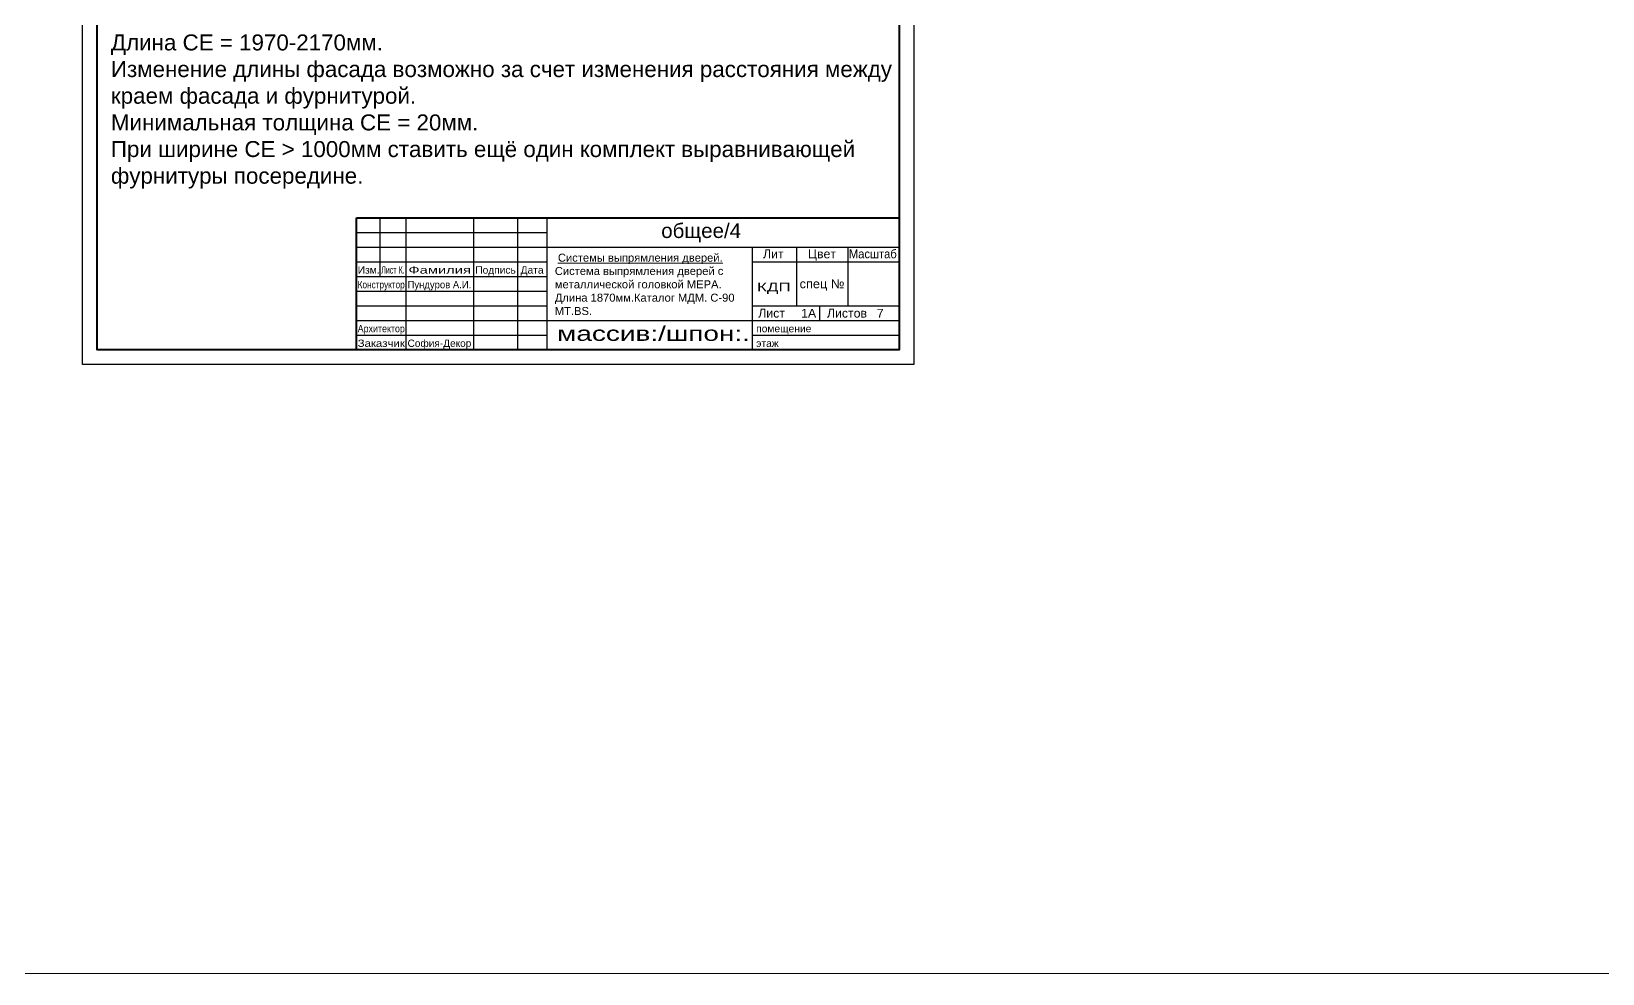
# Model space of a CAD drawing. Header units: millimetres. Extents: x 6988 to 52081, y -7456 to 23712.
# Drawn here: x 14356 to 20247, y -1698 to 1837 of the extents above; entities that cross this region are included whole.
import ezdxf
from ezdxf.enums import TextEntityAlignment as Align

# ---------------------------------------------------------------- set-up
doc = ezdxf.new("R2010")
doc.units = ezdxf.units.MM
doc.layers.add('Линии Размерные и Текст', color=1, linetype='Continuous', lineweight=5)
doc.layers.add('ШТАМП', color=7, linetype='Continuous', lineweight=30)
doc.styles.get("Standard").update_dxf_attribs({"font": 'arial.ttf'})

# ---------------------------------------------------------------- blocks, each defined once
blk = doc.blocks.new('колич листов')
at = {"layer": 'ШТАМП', "lineweight": -3}
blk.add_text('7', height=33, dxfattribs=at).set_placement((-70.6, 43.8), align=Align.TOP_CENTER)

msp = doc.modelspace()

# ---------------------------------------------------------------- linework, layer by layer
at = {"layer": 'Линии Размерные и Текст'}
msp.add_lwpolyline([(24632.167, 14253.981), (11735.399, 14253.981), (11735.399, -1697.73), (24632.167, -1697.73)], close=True, dxfattribs=at)
at = {"layer": 'ШТАМП', "lineweight": 40}
for p, q in [((15573.9, 642.715), (15573.9, 1137.715)), ((15573.9, 1137.715), (17608.9, 1137.715))]:
    msp.add_line(p, q, dxfattribs=at)
at = {"layer": 'ШТАМП', "lineweight": -3}
for p, q in [((15573.9, 1137.715), (16288.9, 1137.715)), ((15661.9, 1137.715), (15661.9, 917.715)), ((15760.9, 642.715), (15760.9, 1137.715)), ((16013.9, 642.715), (16013.9, 1137.715)), ((16178.9, 642.715), (16178.9, 1137.715)), ((16288.9, 642.715), (16288.9, 1137.715)), ((15573.9, 1082.715), (16288.9, 1082.715)), ((15573.9, 1027.715), (17608.9, 1027.715)), ((17058.9, 642.715), (17058.9, 1027.715)), ((17223.9, 1027.715), (17223.9, 807.715)), ((17416.4, 1027.715), (17416.4, 807.715)), ((15573.9, 972.715), (16288.9, 972.715)), ((17058.9, 972.715), (17608.9, 972.715)), ((15573.9, 917.715), (16288.9, 917.715)), ((15573.9, 862.715), (16288.9, 862.715)), ((15573.9, 807.715), (16288.9, 807.715)), ((17058.9, 807.715), (17608.9, 807.715)), ((17311.9, 752.715), (17311.9, 807.715)), ((15573.9, 752.715), (17608.9, 752.715)), ((15573.9, 697.715), (16288.9, 697.715)), ((17058.9, 697.715), (17608.9, 697.715))]:
    msp.add_line(p, q, dxfattribs=at)
at = {"layer": 'ШТАМП'}
msp.add_lwpolyline([(17663.9, 5096.995), (17663.9, 587.715), (14547.049, 587.715), (14547.049, 5096.995)], close=True, dxfattribs=at)
at = {"layer": 'ШТАМП', "lineweight": 40}
msp.add_lwpolyline([(17608.9, 4876.995), (17608.9, 642.715), (14602.049, 642.715), (14602.049, 4876.995)], close=True, dxfattribs=at)

# ---------------------------------------------------------------- block references
at = {"layer": 'Линии Размерные и Текст'}
msp.add_blockref('колич листов', (17608.9, 752.715), dxfattribs=at)

# ---------------------------------------------------------------- texts
at = {"layer": 'Линии Размерные и Текст', "attachment_point": 1}
for s, width, insert, char_height in [('Длина СЕ = 1970-2170мм.\\PИзменение длины фасада возможно за счет изменения расстояния между краем фасада и фурнитурой.\\PМинимальная толщина СЕ = 20мм.\\PПри ширине СЕ > 1000мм ставить ещё один комплект выравнивающей фурнитуры посередине.', 2955.26371, (14653.636, 1826.113), 60), ('{\\L Системы выпрямления дверей.\\P}Система выпрямления дверей с металлической головкой MEPA. Длина 1870мм.Каталог МДМ. C-90 MT.BS.', 712.9885, (16318.177, 1003.506), 30)]:
    msp.add_mtext_dynamic_manual_height_columns(s, width=width, gutter_width=20, heights=[0], dxfattribs=dict(at, insert=insert, char_height=char_height))
at = {"layer": 'ШТАМП', "lineweight": -3}
for s, height, p in [('общее/4', 55, (16717.172, 1062.314)), ('Лит', 33, (17098.998, 986.212)), ('Цвет', 33, (17267.14, 986.212)), ('Лист', 33, (17080.9, 763.715)), ('Листов', 33, (17338.677, 763.715)), ('помещение', 27.5, (17073.2, 708.715)), ('этаж', 27.5, (17073.2, 653.715))]:
    msp.add_text(s, height=height, dxfattribs=at).set_placement(p)
for s, height, width, p, p2 in [('Масштаб', 33, 0.909505, (17420.956, 986.212), (17600.342, 986.212)), ('Лист К.', 27.5, 0.695137, (15666.935, 928.715), (15755.358, 928.715)), ('Фамилия', 27.5, 1.434757, (15769.436, 928.715), (16003.479, 928.715)), ('Подпись', 27.5, 0.992369, (16020.111, 928.715), (16171.826, 928.715)), ('Конструктор', 27.5, 0.803855, (15578.935, 873.715), (15755.361, 873.715)), ('Пундуров А.И.', 27.5, 0.926404, (15765.935, 873.715), (16005.004, 873.715)), ('КДП', 33, 1.381306, (17076.619, 861.906), (17202.61, 861.906)), ('спец №', 33, 1.036833, (17236.062, 873.924), (17404.362, 873.924)), ('Архитектор', 27.5, 0.868072, (15578.935, 708.715), (15755.809, 708.715)), ('массив:/шпон:.', 55, 1.363744, (16326.985, 676.399), (17049.672, 676.399)), ('Заказчик', 27.5, 1.111755, (15578.935, 653.715), (15755.639, 653.715)), ('София-Декор', 27.5, 0.985048, (15765.935, 653.715), (16005.004, 653.715))]:
    msp.add_text(s, height=height, dxfattribs=dict(at, width=width)).set_placement(p, p2, align=Align.FIT)
for s, p, p2 in [('Изм.', (15578.935, 928.715), (15661.248, 928.715)), ('Дата', (16189.9, 928.715), (16276.245, 928.715))]:
    msp.add_text(s, height=27.5, dxfattribs=at).set_placement(p, p2, align=Align.FIT)
msp.add_text('1А', height=33, dxfattribs=at).set_placement((17269.999, 796.544), align=Align.TOP_CENTER)

doc.saveas('drawing.dxf')
